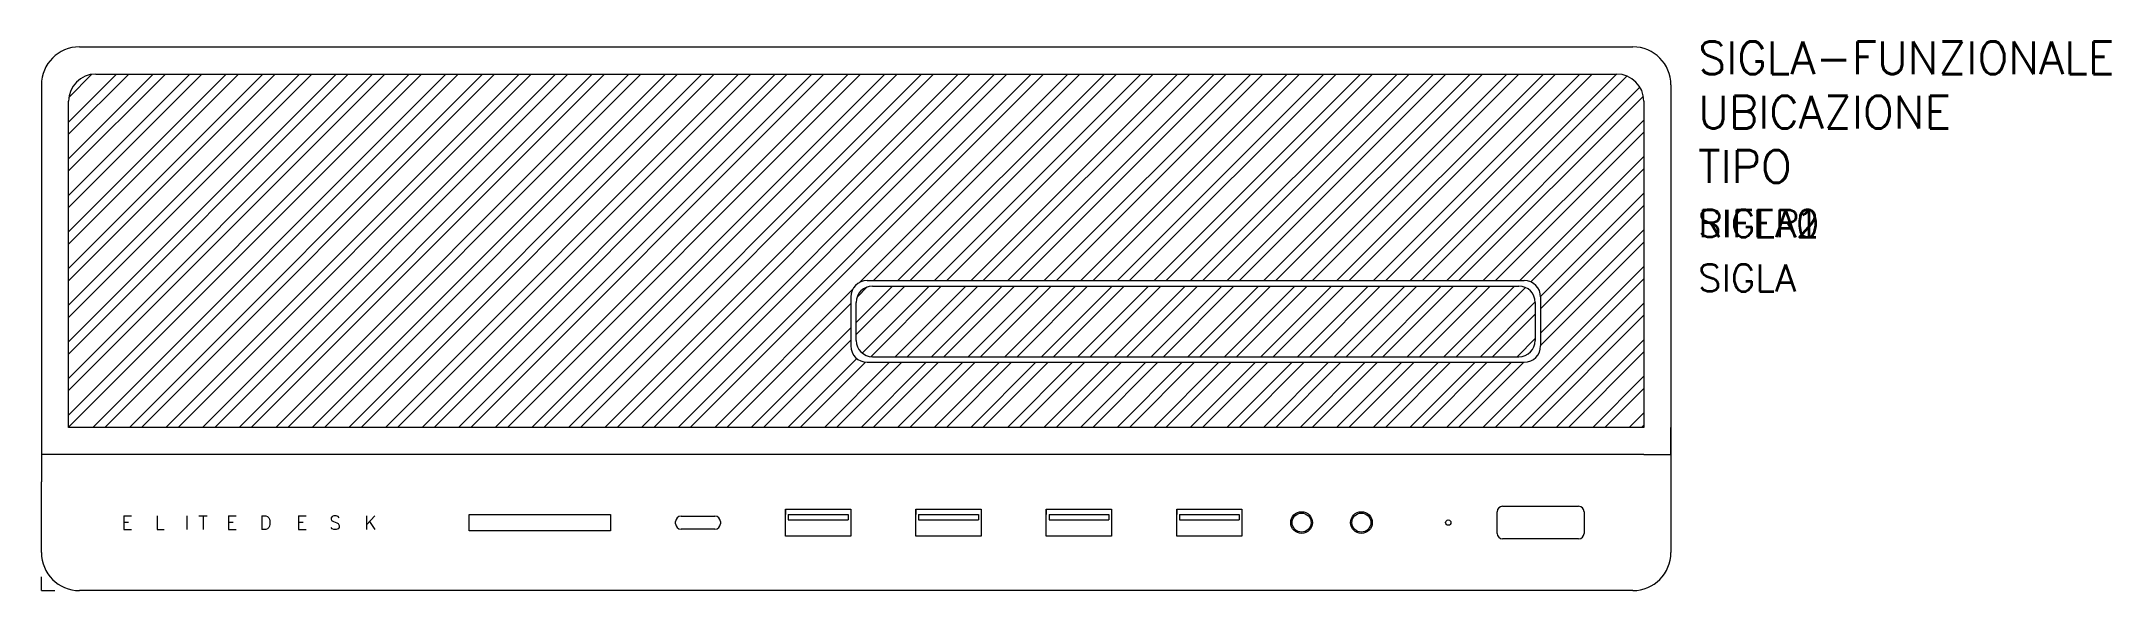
# Model space of a CAD drawing. Extents: x 150 to 341, y 150 to 200.
import ezdxf

# ---------------------------------------------------------------- set-up
doc = ezdxf.new("R2010")
doc.units = 0
doc.header["$LTSCALE"] = 4
doc.layers.get('0').update_dxf_attribs({"linetype": 'CONTINUOUS'})
doc.styles.get("Standard").update_dxf_attribs({"font": 'romans.shx'})
pattern_1 = [(45, (-1079.2784, -321.3988), (-1.683798, 1.683798), []), (45, (-1078.1559, -321.3988), (-1.683798, 1.683798), [])]

msp = doc.modelspace()

# ---------------------------------------------------------------- hatches: boundary and pattern name
h = msp.add_hatch()
h.set_pattern_fill('ANSI32', color=256, scale=0.25)
h.set_pattern_definition(pattern_1)
h.paths.add_polyline_path([(155, 197.5, 0.4142136), (152.5, 195), (152.5, 165), (297.5, 165), (297.5, 195, 0.4142136), (295, 197.5)])
h.paths.add_polyline_path([(226, 178.5), (286.5, 178.5, -0.4142136), (288, 177), (288, 172.5, -0.4142136), (286.5, 171), (226, 171, -0.4142136), (224.5, 172.5), (224.5, 177, -0.4142136)], flags=16)
h.paths.add_polyline_path([(226.5, 178), (286, 178, -0.4142136), (287.5, 176.5), (287.5, 173, -0.4142136), (286, 171.5), (226.5, 171.5, -0.4142136), (225, 173), (225, 176.5, -0.4142136)], flags=0)
h.paths.add_polyline_path([(226.5, 178, 0.4142136), (225, 176.5), (225, 173, 0.4142136), (226.5, 171.5), (286, 171.5, 0.4142136), (287.5, 173), (287.5, 176.5, 0.4142136), (286, 178)], flags=0)
h = msp.add_hatch()
h.set_pattern_fill('ANSI32', color=256, scale=0.25)
h.set_pattern_definition(pattern_1)
h.paths.add_polyline_path([(226.5, 178, 0.4142136), (225, 176.5), (225, 173, 0.4142136), (226.5, 171.5), (286, 171.5, 0.4142136), (287.5, 173), (287.5, 176.5, 0.4142136), (286, 178)])

# ---------------------------------------------------------------- linework, layer by layer
for p, q in [((153.5, 200), (296.5, 200)), ((150, 196.5), (150, 160)), ((155, 197.5), (295, 197.5)), ((300, 196.5), (300, 153.5)), ((152.5, 165), (152.5, 195)), ((297.5, 195), (297.5, 165)), ((226, 178.5), (286.5, 178.5)), ((226.5, 178), (286, 178)), ((224.5, 177), (224.5, 172.5)), ((225, 173), (225, 176.5)), ((287.5, 176.5), (287.5, 173)), ((288, 177), (288, 172.5)), ((226, 171), (286.5, 171)), ((226.5, 171.5), (286, 171.5)), ((297.5, 165), (152.5, 165)), ((300, 162.5), (300, 165)), ((152.5, 162.5), (150, 162.5)), ((297.5, 162.5), (152.5, 162.5)), ((297.5, 162.5), (300, 162.5)), ((150, 153.5), (150, 160)), ((189.375, 157), (201.375, 157)), ((189.375, 155.5), (189.375, 157)), ((201.375, 157), (202.375, 157)), ((202.375, 157), (202.375, 155.5)), ((208.375, 156.15), (208.375, 156.35)), ((208.875, 156.85), (212, 156.85)), ((212.5, 156.35), (212.5, 156.15)), ((218.5, 157.5), (224.5, 157.5)), ((218.5, 155), (218.5, 157.5)), ((218.5, 157.5), (218.5, 157)), ((218.75, 157), (224.25, 157)), ((218.75, 157), (218.75, 156.5)), ((218.75, 157), (218.75, 156.5)), ((218.75, 156.5), (224.25, 156.5)), ((224.25, 157), (224.25, 156.5)), ((224.5, 157.5), (224.5, 155)), ((230.5, 157.5), (236.5, 157.5)), ((230.5, 155), (230.5, 157.5)), ((230.5, 157.5), (230.5, 157)), ((230.75, 157), (236.25, 157)), ((230.75, 157), (230.75, 156.5)), ((230.75, 157), (230.75, 156.5)), ((230.75, 156.5), (236.25, 156.5)), ((236.25, 157), (236.25, 156.5)), ((236.5, 157.5), (236.5, 155)), ((242.5, 157.5), (248.5, 157.5)), ((242.5, 155), (242.5, 157.5)), ((242.5, 157.5), (242.5, 157)), ((242.75, 157), (248.25, 157)), ((242.75, 157), (242.75, 156.5)), ((242.75, 157), (242.75, 156.5)), ((242.75, 156.5), (248.25, 156.5)), ((248.25, 157), (248.25, 156.5)), ((248.5, 157.5), (248.5, 155)), ((254.5, 157.5), (260.5, 157.5)), ((254.5, 155), (254.5, 157.5)), ((254.5, 157.5), (254.5, 157)), ((254.75, 157), (260.25, 157)), ((254.75, 157), (254.75, 156.5)), ((254.75, 157), (254.75, 156.5)), ((254.75, 156.5), (260.25, 156.5)), ((260.25, 157), (260.25, 156.5)), ((260.5, 157.5), (260.5, 155)), ((284, 155.25), (284, 157.25)), ((284.5, 157.75), (291.5, 157.75)), ((292, 157.25), (292, 155.25)), ((202.375, 155.5), (189.375, 155.5)), ((212, 155.65), (208.875, 155.65)), ((224.5, 155), (218.5, 155)), ((236.5, 155), (230.5, 155)), ((248.5, 155), (242.5, 155)), ((260.5, 155), (254.5, 155)), ((291.5, 154.75), (284.5, 154.75)), ((150, 150), (150, 151.25)), ((150, 150), (151.25, 150)), ((296.5, 150), (153.5, 150))]:
    msp.add_line(p, q)
for centre, radius in [((266, 156.25), 1), ((266, 156.25), 0.875), ((271.5, 156.25), 1), ((271.5, 156.25), 0.875), ((279.5, 156.25), 0.25)]:
    msp.add_circle(centre, radius)
for centre, radius, start, end in [((153.5, 196.5), 3.5, 90, 180), ((296.5, 196.5), 3.5, 0, 90), ((155, 195), 2.5, 90, 180), ((295, 195), 2.5, 0, 90), ((226, 177), 1.5, 90, 180), ((226.5, 176.5), 1.5, 90, 180), ((286, 176.5), 1.5, 0, 90), ((286.5, 177), 1.5, 0, 90), ((226, 172.5), 1.5, 180, 270), ((226.5, 173), 1.5, 180, 270), ((286, 173), 1.5, 270, 0), ((286.5, 172.5), 1.5, 270, 0), ((208.875, 156.35), 0.5, 90, 180), ((212, 156.35), 0.5, 0, 90), ((284.5, 157.25), 0.5, 90, 180), ((291.5, 157.25), 0.5, 0, 90), ((208.875, 156.15), 0.5, 180, 270), ((212, 156.15), 0.5, 270, 0), ((284.5, 155.25), 0.5, 180, 270), ((291.5, 155.25), 0.5, 270, 0), ((153.5, 153.5), 3.5, 180, 270), ((296.5, 153.5), 3.5, 270, 0)]:
    msp.add_arc(centre, radius, start, end)

# ---------------------------------------------------------------- texts
at = {"insert": (157.375, 156.875), "char_height": 1.25, "attachment_point": 1, "line_spacing_factor": 1.68}
msp.add_mtext_dynamic_manual_height_columns('{\\T3;ELITEDESK}', width=25, gutter_width=6.25, heights=[0], dxfattribs=at)
at = {"color": 3}
for tag, p, s, height, flags in [('SIGLA-FUNZIONALE', (302.5, 197.5), '', 3, 9), ('UBICAZIONE', (302.5, 192.5), '', 3, 8), ('TIPO', (302.5, 187.5), '', 3, 9), ('SIGLA0', (302.5, 182.5), '', 2.5, 9), ('SIGLA1', (302.5, 182.5), '', 2.5, 9), ('SIGLA2', (302.5, 182.5), '', 2.5, 9), ('RIFER', (302.5, 182.5), 'RIFER ?', 2.5, 8), ('SIGLA', (302.5, 177.5), 'SIGLA ?', 2.5, 8)]:
    msp.add_attdef(tag, p, s, height=height, dxfattribs=dict(at, flags=flags))
for tag, s, flags in [('TIPOSIG', '3', 9), ('POSIZIONE', '', 9), ('P-TABELLA', '', 9), ('T-TABELLA', '', 9), ('H-TABELLA', '', 9), ('CODICE', '1xNNN', 9), ('NOTE1', '', 9), ('NOTE2', '', 9), ('DEN1', '', 8), ('DEN1-A', '', 8), ('DEN1-TRAD-ID', '', 8)]:
    msp.add_attdef(tag, (150, 150), s, height=0.00000001, dxfattribs=dict(flags=flags))

doc.saveas('drawing.dxf')
